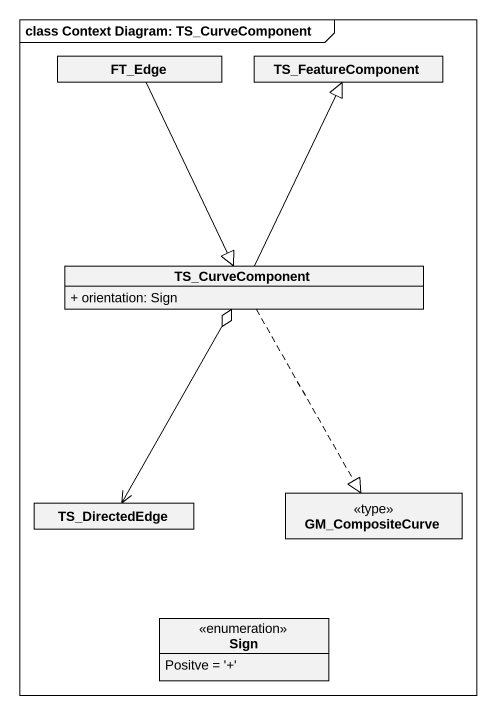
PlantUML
@startuml
mainframe class Context Diagram: TS_CurveComponent
hide circle
hide empty members
skinparam classAttributeIconSize 0
class FT_Edge
class TS_FeatureComponent
class TS_CurveComponent {
  + orientation: Sign
}
class TS_DirectedEdge
class GM_CompositeCurve <<type>>
enum Sign {
  Positve = '+'
}
FT_Edge --|> TS_CurveComponent
TS_CurveComponent -up-|> TS_FeatureComponent
TS_CurveComponent ..|> GM_CompositeCurve
TS_DirectedEdge <-up-o TS_CurveComponent
@enduml
